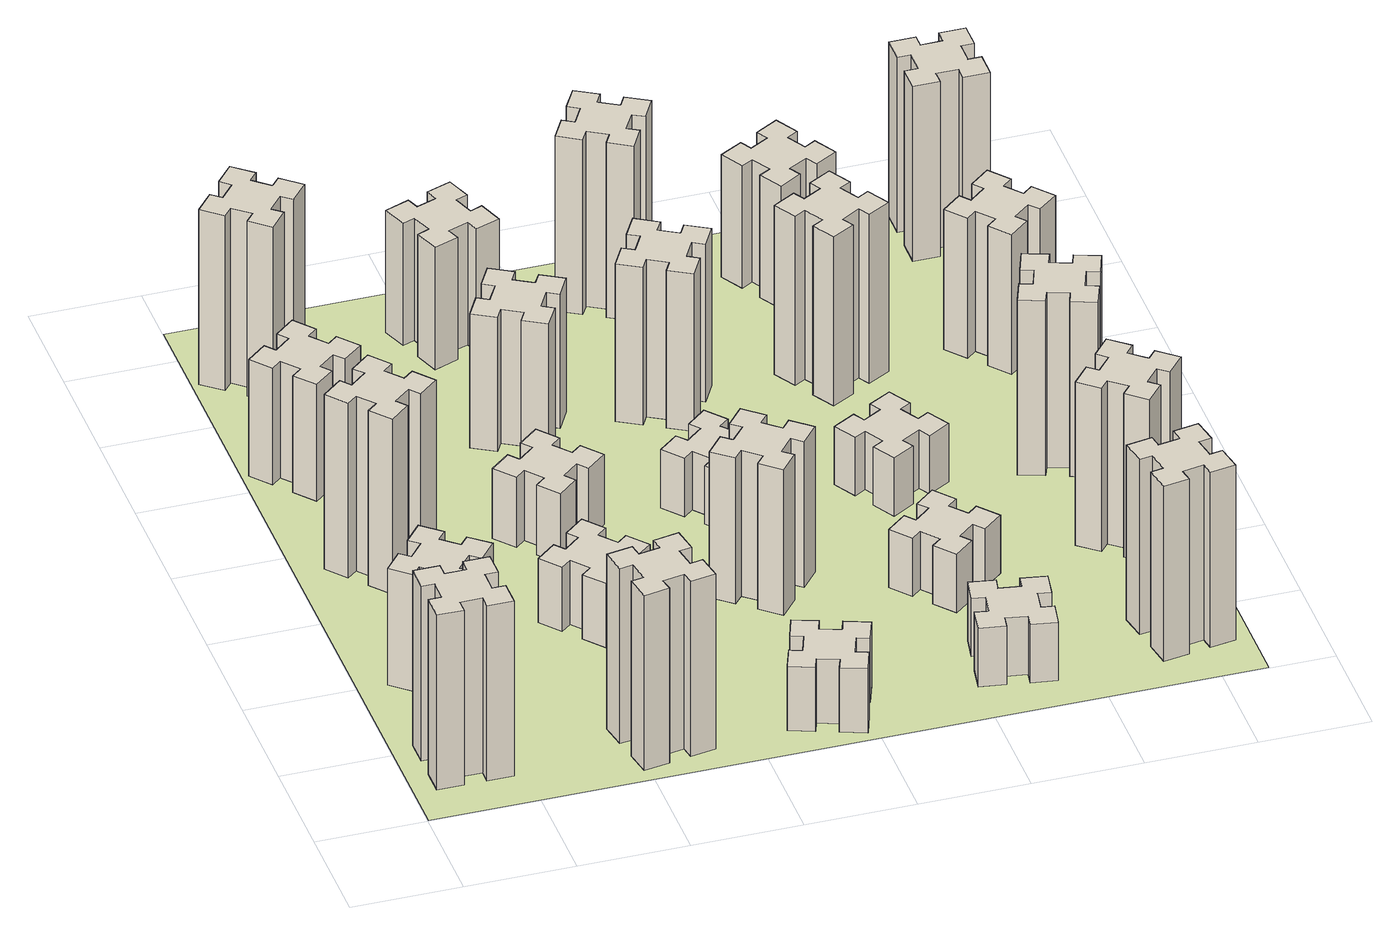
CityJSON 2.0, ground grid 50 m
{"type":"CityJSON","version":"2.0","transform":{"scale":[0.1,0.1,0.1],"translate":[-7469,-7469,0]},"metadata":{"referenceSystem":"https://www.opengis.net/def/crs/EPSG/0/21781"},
"CityObjects":{
"building1":{"type":"Building","attributes":{"class":"1000","function":"1000","usage":"1000","yearOfConstruction":2016,"roofType":"1000","measuredHeight":90,"storeysAboveGround":30,"storeysBelowGround":0},"geometry":[{"type":"Solid","lod":"1","boundaries":[[[[0,1,2,3,4,5,6,7,8,9,10,11,12,13,14,15,16,17,18,19]],[[17,16,20,21]],[[16,15,22,20]],[[15,14,23,22]],[[14,13,24,23]],[[13,12,25,24]],[[12,11,26,25]],[[11,10,27,26]],[[10,9,28,27]],[[9,8,29,28]],[[8,7,30,29]],[[7,6,31,30]],[[6,5,32,31]],[[5,4,33,32]],[[4,3,34,33]],[[3,2,35,34]],[[2,1,36,35]],[[1,0,37,36]],[[0,19,38,37]],[[19,18,39,38]],[[18,17,21,39]],[[24,25,26,27,28,29,30,31,32,33,34,35,36,37,38,39,21,20,22,23]]]]}]},
"building2":{"type":"Building","attributes":{"class":"1000","function":"1000","usage":"1000","yearOfConstruction":2016,"roofType":"1000","measuredHeight":60,"storeysAboveGround":30,"storeysBelowGround":0},"geometry":[{"type":"Solid","lod":"1","boundaries":[[[[40,41,42,43,44,45,46,47,48,49,50,51,52,53,54,55,56,57,58,59]],[[57,56,60,61]],[[56,55,62,60]],[[55,54,63,62]],[[54,53,64,63]],[[53,52,65,64]],[[52,51,66,65]],[[51,50,67,66]],[[50,49,68,67]],[[49,48,69,68]],[[48,47,70,69]],[[47,46,71,70]],[[46,45,72,71]],[[45,44,73,72]],[[44,43,74,73]],[[43,42,75,74]],[[42,41,76,75]],[[41,40,77,76]],[[40,59,78,77]],[[59,58,79,78]],[[58,57,61,79]],[[64,65,66,67,68,69,70,71,72,73,74,75,76,77,78,79,61,60,62,63]]]]}]},
"building3":{"type":"Building","attributes":{"class":"1000","function":"1000","usage":"1000","yearOfConstruction":2016,"roofType":"1000","measuredHeight":90,"storeysAboveGround":30,"storeysBelowGround":0},"geometry":[{"type":"Solid","lod":"1","boundaries":[[[[80,81,82,83,84,85,86,87,88,89,90,91,92,93,94,95,96,97,98,99]],[[97,96,100,101]],[[96,95,102,100]],[[95,94,103,102]],[[94,93,104,103]],[[93,92,105,104]],[[92,91,106,105]],[[91,90,107,106]],[[90,89,108,107]],[[89,88,109,108]],[[88,87,110,109]],[[87,86,111,110]],[[86,85,112,111]],[[85,84,113,112]],[[84,83,114,113]],[[83,82,115,114]],[[82,81,116,115]],[[81,80,117,116]],[[80,99,118,117]],[[99,98,119,118]],[[98,97,101,119]],[[104,105,106,107,108,109,110,111,112,113,114,115,116,117,118,119,101,100,102,103]]]]}]},
"building4":{"type":"Building","attributes":{"class":"1000","function":"1000","usage":"1000","yearOfConstruction":2016,"roofType":"1000","measuredHeight":60,"storeysAboveGround":30,"storeysBelowGround":0},"geometry":[{"type":"Solid","lod":"1","boundaries":[[[[120,121,122,123,124,125,126,127,128,129,130,131,132,133,134,135,136,137,138,139]],[[137,136,140,141]],[[136,135,142,140]],[[135,134,143,142]],[[134,133,144,143]],[[133,132,145,144]],[[132,131,146,145]],[[131,130,147,146]],[[130,129,148,147]],[[129,128,149,148]],[[128,127,150,149]],[[127,126,151,150]],[[126,125,152,151]],[[125,124,153,152]],[[124,123,154,153]],[[123,122,155,154]],[[122,121,156,155]],[[121,120,157,156]],[[120,139,158,157]],[[139,138,159,158]],[[138,137,141,159]],[[144,145,146,147,148,149,150,151,152,153,154,155,156,157,158,159,141,140,142,143]]]]}]},
"building5":{"type":"Building","attributes":{"class":"1000","function":"1000","usage":"1000","yearOfConstruction":2016,"roofType":"1000","measuredHeight":90,"storeysAboveGround":30,"storeysBelowGround":0},"geometry":[{"type":"Solid","lod":"1","boundaries":[[[[160,161,162,163,164,165,166,167,168,169,170,171,172,173,174,175,176,177,178,179]],[[177,176,180,181]],[[176,175,182,180]],[[175,174,183,182]],[[174,173,184,183]],[[173,172,185,184]],[[172,171,186,185]],[[171,170,187,186]],[[170,169,188,187]],[[169,168,189,188]],[[168,167,190,189]],[[167,166,191,190]],[[166,165,192,191]],[[165,164,193,192]],[[164,163,194,193]],[[163,162,195,194]],[[162,161,196,195]],[[161,160,197,196]],[[160,179,198,197]],[[179,178,199,198]],[[178,177,181,199]],[[184,185,186,187,188,189,190,191,192,193,194,195,196,197,198,199,181,180,182,183]]]]}]},
"building6":{"type":"Building","attributes":{"class":"1000","function":"1000","usage":"1000","yearOfConstruction":2016,"roofType":"1000","measuredHeight":90,"storeysAboveGround":30,"storeysBelowGround":0},"geometry":[{"type":"Solid","lod":"1","boundaries":[[[[200,201,202,203,204,205,206,207,208,209,210,211,212,213,214,215,216,217,218,219]],[[217,216,220,221]],[[216,215,222,220]],[[215,214,223,222]],[[214,213,224,223]],[[213,212,225,224]],[[212,211,226,225]],[[211,210,227,226]],[[210,209,228,227]],[[209,208,229,228]],[[208,207,230,229]],[[207,206,231,230]],[[206,205,232,231]],[[205,204,233,232]],[[204,203,234,233]],[[203,202,235,234]],[[202,201,236,235]],[[201,200,237,236]],[[200,219,238,237]],[[219,218,239,238]],[[218,217,221,239]],[[224,225,226,227,228,229,230,231,232,233,234,235,236,237,238,239,221,220,222,223]]]]}]},
"building7":{"type":"Building","attributes":{"class":"1000","function":"1000","usage":"1000","yearOfConstruction":2016,"roofType":"1000","measuredHeight":33,"storeysAboveGround":30,"storeysBelowGround":0},"geometry":[{"type":"Solid","lod":"1","boundaries":[[[[240,241,242,243,244,245,246,247,248,249,250,251,252,253,254,255,256,257,258,259]],[[257,256,260,261]],[[256,255,262,260]],[[255,254,263,262]],[[254,253,264,263]],[[253,252,265,264]],[[252,251,266,265]],[[251,250,267,266]],[[250,249,268,267]],[[249,248,269,268]],[[248,247,270,269]],[[247,246,271,270]],[[246,245,272,271]],[[245,244,273,272]],[[244,243,274,273]],[[243,242,275,274]],[[242,241,276,275]],[[241,240,277,276]],[[240,259,278,277]],[[259,258,279,278]],[[258,257,261,279]],[[264,265,266,267,268,269,270,271,272,273,274,275,276,277,278,279,261,260,262,263]]]]}]},
"building8":{"type":"Building","attributes":{"class":"1000","function":"1000","usage":"1000","yearOfConstruction":2016,"roofType":"1000","measuredHeight":36,"storeysAboveGround":30,"storeysBelowGround":0},"geometry":[{"type":"Solid","lod":"1","boundaries":[[[[280,281,282,283,284,285,286,287,288,289,290,291,292,293,294,295,296,297,298,299]],[[297,296,300,301]],[[296,295,302,300]],[[295,294,303,302]],[[294,293,304,303]],[[293,292,305,304]],[[292,291,306,305]],[[291,290,307,306]],[[290,289,308,307]],[[289,288,309,308]],[[288,287,310,309]],[[287,286,311,310]],[[286,285,312,311]],[[285,284,313,312]],[[284,283,314,313]],[[283,282,315,314]],[[282,281,316,315]],[[281,280,317,316]],[[280,299,318,317]],[[299,298,319,318]],[[298,297,301,319]],[[304,305,306,307,308,309,310,311,312,313,314,315,316,317,318,319,301,300,302,303]]]]}]},
"building9":{"type":"Building","attributes":{"class":"1000","function":"1000","usage":"1000","yearOfConstruction":2016,"roofType":"1000","measuredHeight":33,"storeysAboveGround":30,"storeysBelowGround":0},"geometry":[{"type":"Solid","lod":"1","boundaries":[[[[320,321,322,323,324,325,326,327,328,329,330,331,332,333,334,335,336,337,338,339]],[[337,336,340,341]],[[336,335,342,340]],[[335,334,343,342]],[[334,333,344,343]],[[333,332,345,344]],[[332,331,346,345]],[[331,330,347,346]],[[330,329,348,347]],[[329,328,349,348]],[[328,327,350,349]],[[327,326,351,350]],[[326,325,352,351]],[[325,324,353,352]],[[324,323,354,353]],[[323,322,355,354]],[[322,321,356,355]],[[321,320,357,356]],[[320,339,358,357]],[[339,338,359,358]],[[338,337,341,359]],[[344,345,346,347,348,349,350,351,352,353,354,355,356,357,358,359,341,340,342,343]]]]}]},
"building10":{"type":"Building","attributes":{"class":"1000","function":"1000","usage":"1000","yearOfConstruction":2016,"roofType":"1000","measuredHeight":69,"storeysAboveGround":30,"storeysBelowGround":0},"geometry":[{"type":"Solid","lod":"1","boundaries":[[[[360,361,362,363,364,365,366,367,368,369,370,371,372,373,374,375,376,377,378,379]],[[377,376,380,381]],[[376,375,382,380]],[[375,374,383,382]],[[374,373,384,383]],[[373,372,385,384]],[[372,371,386,385]],[[371,370,387,386]],[[370,369,388,387]],[[369,368,389,388]],[[368,367,390,389]],[[367,366,391,390]],[[366,365,392,391]],[[365,364,393,392]],[[364,363,394,393]],[[363,362,395,394]],[[362,361,396,395]],[[361,360,397,396]],[[360,379,398,397]],[[379,378,399,398]],[[378,377,381,399]],[[384,385,386,387,388,389,390,391,392,393,394,395,396,397,398,399,381,380,382,383]]]]}]},
"building11":{"type":"Building","attributes":{"class":"1000","function":"1000","usage":"1000","yearOfConstruction":2016,"roofType":"1000","measuredHeight":63,"storeysAboveGround":30,"storeysBelowGround":0},"geometry":[{"type":"Solid","lod":"1","boundaries":[[[[400,401,402,403,404,405,406,407,408,409,410,411,412,413,414,415,416,417,418,419]],[[417,416,420,421]],[[416,415,422,420]],[[415,414,423,422]],[[414,413,424,423]],[[413,412,425,424]],[[412,411,426,425]],[[411,410,427,426]],[[410,409,428,427]],[[409,408,429,428]],[[408,407,430,429]],[[407,406,431,430]],[[406,405,432,431]],[[405,404,433,432]],[[404,403,434,433]],[[403,402,435,434]],[[402,401,436,435]],[[401,400,437,436]],[[400,419,438,437]],[[419,418,439,438]],[[418,417,421,439]],[[424,425,426,427,428,429,430,431,432,433,434,435,436,437,438,439,421,420,422,423]]]]}]},
"building12":{"type":"Building","attributes":{"class":"1000","function":"1000","usage":"1000","yearOfConstruction":2016,"roofType":"1000","measuredHeight":75,"storeysAboveGround":30,"storeysBelowGround":0},"geometry":[{"type":"Solid","lod":"1","boundaries":[[[[440,441,442,443,444,445,446,447,448,449,450,451,452,453,454,455,456,457,458,459]],[[457,456,460,461]],[[456,455,462,460]],[[455,454,463,462]],[[454,453,464,463]],[[453,452,465,464]],[[452,451,466,465]],[[451,450,467,466]],[[450,449,468,467]],[[449,448,469,468]],[[448,447,470,469]],[[447,446,471,470]],[[446,445,472,471]],[[445,444,473,472]],[[444,443,474,473]],[[443,442,475,474]],[[442,441,476,475]],[[441,440,477,476]],[[440,459,478,477]],[[459,458,479,478]],[[458,457,461,479]],[[464,465,466,467,468,469,470,471,472,473,474,475,476,477,478,479,461,460,462,463]]]]}]},
"building13":{"type":"Building","attributes":{"class":"1000","function":"1000","usage":"1000","yearOfConstruction":2016,"roofType":"1000","measuredHeight":30,"storeysAboveGround":30,"storeysBelowGround":0},"geometry":[{"type":"Solid","lod":"1","boundaries":[[[[480,481,482,483,484,485,486,487,488,489,490,491,492,493,494,495,496,497,498,499]],[[497,496,500,501]],[[496,495,502,500]],[[495,494,503,502]],[[494,493,504,503]],[[493,492,505,504]],[[492,491,506,505]],[[491,490,507,506]],[[490,489,508,507]],[[489,488,509,508]],[[488,487,510,509]],[[487,486,511,510]],[[486,485,512,511]],[[485,484,513,512]],[[484,483,514,513]],[[483,482,515,514]],[[482,481,516,515]],[[481,480,517,516]],[[480,499,518,517]],[[499,498,519,518]],[[498,497,501,519]],[[504,505,506,507,508,509,510,511,512,513,514,515,516,517,518,519,501,500,502,503]]]]}]},
"building14":{"type":"Building","attributes":{"class":"1000","function":"1000","usage":"1000","yearOfConstruction":2016,"roofType":"1000","measuredHeight":81,"storeysAboveGround":30,"storeysBelowGround":0},"geometry":[{"type":"Solid","lod":"1","boundaries":[[[[520,521,522,523,524,525,526,527,528,529,530,531,532,533,534,535,536,537,538,539]],[[537,536,540,541]],[[536,535,542,540]],[[535,534,543,542]],[[534,533,544,543]],[[533,532,545,544]],[[532,531,546,545]],[[531,530,547,546]],[[530,529,548,547]],[[529,528,549,548]],[[528,527,550,549]],[[527,526,551,550]],[[526,525,552,551]],[[525,524,553,552]],[[524,523,554,553]],[[523,522,555,554]],[[522,521,556,555]],[[521,520,557,556]],[[520,539,558,557]],[[539,538,559,558]],[[538,537,541,559]],[[544,545,546,547,548,549,550,551,552,553,554,555,556,557,558,559,541,540,542,543]]]]}]},
"building15":{"type":"Building","attributes":{"class":"1000","function":"1000","usage":"1000","yearOfConstruction":2016,"roofType":"1000","measuredHeight":30,"storeysAboveGround":30,"storeysBelowGround":0},"geometry":[{"type":"Solid","lod":"1","boundaries":[[[[560,561,562,563,564,565,566,567,568,569,570,571,572,573,574,575,576,577,578,579]],[[577,576,580,581]],[[576,575,582,580]],[[575,574,583,582]],[[574,573,584,583]],[[573,572,585,584]],[[572,571,586,585]],[[571,570,587,586]],[[570,569,588,587]],[[569,568,589,588]],[[568,567,590,589]],[[567,566,591,590]],[[566,565,592,591]],[[565,564,593,592]],[[564,563,594,593]],[[563,562,595,594]],[[562,561,596,595]],[[561,560,597,596]],[[560,579,598,597]],[[579,578,599,598]],[[578,577,581,599]],[[584,585,586,587,588,589,590,591,592,593,594,595,596,597,598,599,581,580,582,583]]]]}]},
"building16":{"type":"Building","attributes":{"class":"1000","function":"1000","usage":"1000","yearOfConstruction":2016,"roofType":"1000","measuredHeight":90,"storeysAboveGround":30,"storeysBelowGround":0},"geometry":[{"type":"Solid","lod":"1","boundaries":[[[[600,601,602,603,604,605,606,607,608,609,610,611,612,613,614,615,616,617,618,619]],[[617,616,620,621]],[[616,615,622,620]],[[615,614,623,622]],[[614,613,624,623]],[[613,612,625,624]],[[612,611,626,625]],[[611,610,627,626]],[[610,609,628,627]],[[609,608,629,628]],[[608,607,630,629]],[[607,606,631,630]],[[606,605,632,631]],[[605,604,633,632]],[[604,603,634,633]],[[603,602,635,634]],[[602,601,636,635]],[[601,600,637,636]],[[600,619,638,637]],[[619,618,639,638]],[[618,617,621,639]],[[624,625,626,627,628,629,630,631,632,633,634,635,636,637,638,639,621,620,622,623]]]]}]},
"building17":{"type":"Building","attributes":{"class":"1000","function":"1000","usage":"1000","yearOfConstruction":2016,"roofType":"1000","measuredHeight":30,"storeysAboveGround":30,"storeysBelowGround":0},"geometry":[{"type":"Solid","lod":"1","boundaries":[[[[640,641,642,643,644,645,646,647,648,649,650,651,652,653,654,655,656,657,658,659]],[[657,656,660,661]],[[656,655,662,660]],[[655,654,663,662]],[[654,653,664,663]],[[653,652,665,664]],[[652,651,666,665]],[[651,650,667,666]],[[650,649,668,667]],[[649,648,669,668]],[[648,647,670,669]],[[647,646,671,670]],[[646,645,672,671]],[[645,644,673,672]],[[644,643,674,673]],[[643,642,675,674]],[[642,641,676,675]],[[641,640,677,676]],[[640,659,678,677]],[[659,658,679,678]],[[658,657,661,679]],[[664,665,666,667,668,669,670,671,672,673,674,675,676,677,678,679,661,660,662,663]]]]}]},
"building18":{"type":"Building","attributes":{"class":"1000","function":"1000","usage":"1000","yearOfConstruction":2016,"roofType":"1000","measuredHeight":30,"storeysAboveGround":30,"storeysBelowGround":0},"geometry":[{"type":"Solid","lod":"1","boundaries":[[[[680,681,682,683,684,685,686,687,688,689,690,691,692,693,694,695,696,697,698,699]],[[697,696,700,701]],[[696,695,702,700]],[[695,694,703,702]],[[694,693,704,703]],[[693,692,705,704]],[[692,691,706,705]],[[691,690,707,706]],[[690,689,708,707]],[[689,688,709,708]],[[688,687,710,709]],[[687,686,711,710]],[[686,685,712,711]],[[685,684,713,712]],[[684,683,714,713]],[[683,682,715,714]],[[682,681,716,715]],[[681,680,717,716]],[[680,699,718,717]],[[699,698,719,718]],[[698,697,701,719]],[[704,705,706,707,708,709,710,711,712,713,714,715,716,717,718,719,701,700,702,703]]]]}]},
"building19":{"type":"Building","attributes":{"class":"1000","function":"1000","usage":"1000","yearOfConstruction":2016,"roofType":"1000","measuredHeight":87,"storeysAboveGround":30,"storeysBelowGround":0},"geometry":[{"type":"Solid","lod":"1","boundaries":[[[[720,721,722,723,724,725,726,727,728,729,730,731,732,733,734,735,736,737,738,739]],[[737,736,740,741]],[[736,735,742,740]],[[735,734,743,742]],[[734,733,744,743]],[[733,732,745,744]],[[732,731,746,745]],[[731,730,747,746]],[[730,729,748,747]],[[729,728,749,748]],[[728,727,750,749]],[[727,726,751,750]],[[726,725,752,751]],[[725,724,753,752]],[[724,723,754,753]],[[723,722,755,754]],[[722,721,756,755]],[[721,720,757,756]],[[720,739,758,757]],[[739,738,759,758]],[[738,737,741,759]],[[744,745,746,747,748,749,750,751,752,753,754,755,756,757,758,759,741,740,742,743]]]]}]},
"building20":{"type":"Building","attributes":{"class":"1000","function":"1000","usage":"1000","yearOfConstruction":2016,"roofType":"1000","measuredHeight":90,"storeysAboveGround":30,"storeysBelowGround":0},"geometry":[{"type":"Solid","lod":"1","boundaries":[[[[760,761,762,763,764,765,766,767,768,769,770,771,772,773,774,775,776,777,778,779]],[[777,776,780,781]],[[776,775,782,780]],[[775,774,783,782]],[[774,773,784,783]],[[773,772,785,784]],[[772,771,786,785]],[[771,770,787,786]],[[770,769,788,787]],[[769,768,789,788]],[[768,767,790,789]],[[767,766,791,790]],[[766,765,792,791]],[[765,764,793,792]],[[764,763,794,793]],[[763,762,795,794]],[[762,761,796,795]],[[761,760,797,796]],[[760,779,798,797]],[[779,778,799,798]],[[778,777,781,799]],[[784,785,786,787,788,789,790,791,792,793,794,795,796,797,798,799,781,780,782,783]]]]}]},
"building21":{"type":"Building","attributes":{"class":"1000","function":"1000","usage":"1000","yearOfConstruction":2016,"roofType":"1000","measuredHeight":63,"storeysAboveGround":30,"storeysBelowGround":0},"geometry":[{"type":"Solid","lod":"1","boundaries":[[[[800,801,802,803,804,805,806,807,808,809,810,811,812,813,814,815,816,817,818,819]],[[817,816,820,821]],[[816,815,822,820]],[[815,814,823,822]],[[814,813,824,823]],[[813,812,825,824]],[[812,811,826,825]],[[811,810,827,826]],[[810,809,828,827]],[[809,808,829,828]],[[808,807,830,829]],[[807,806,831,830]],[[806,805,832,831]],[[805,804,833,832]],[[804,803,834,833]],[[803,802,835,834]],[[802,801,836,835]],[[801,800,837,836]],[[800,819,838,837]],[[819,818,839,838]],[[818,817,821,839]],[[824,825,826,827,828,829,830,831,832,833,834,835,836,837,838,839,821,820,822,823]]]]}]},
"building22":{"type":"Building","attributes":{"class":"1000","function":"1000","usage":"1000","yearOfConstruction":2016,"roofType":"1000","measuredHeight":84,"storeysAboveGround":30,"storeysBelowGround":0},"geometry":[{"type":"Solid","lod":"1","boundaries":[[[[840,841,842,843,844,845,846,847,848,849,850,851,852,853,854,855,856,857,858,859]],[[857,856,860,861]],[[856,855,862,860]],[[855,854,863,862]],[[854,853,864,863]],[[853,852,865,864]],[[852,851,866,865]],[[851,850,867,866]],[[850,849,868,867]],[[849,848,869,868]],[[848,847,870,869]],[[847,846,871,870]],[[846,845,872,871]],[[845,844,873,872]],[[844,843,874,873]],[[843,842,875,874]],[[842,841,876,875]],[[841,840,877,876]],[[840,859,878,877]],[[859,858,879,878]],[[858,857,861,879]],[[864,865,866,867,868,869,870,871,872,873,874,875,876,877,878,879,861,860,862,863]]]]}]},
"building23":{"type":"Building","attributes":{"class":"1000","function":"1000","usage":"1000","yearOfConstruction":2016,"roofType":"1000","measuredHeight":90,"storeysAboveGround":30,"storeysBelowGround":0},"geometry":[{"type":"Solid","lod":"1","boundaries":[[[[880,881,882,883,884,885,886,887,888,889,890,891,892,893,894,895,896,897,898,899]],[[897,896,900,901]],[[896,895,902,900]],[[895,894,903,902]],[[894,893,904,903]],[[893,892,905,904]],[[892,891,906,905]],[[891,890,907,906]],[[890,889,908,907]],[[889,888,909,908]],[[888,887,910,909]],[[887,886,911,910]],[[886,885,912,911]],[[885,884,913,912]],[[884,883,914,913]],[[883,882,915,914]],[[882,881,916,915]],[[881,880,917,916]],[[880,899,918,917]],[[899,898,919,918]],[[898,897,901,919]],[[904,905,906,907,908,909,910,911,912,913,914,915,916,917,918,919,901,900,902,903]]]]}]},
"building24":{"type":"Building","attributes":{"class":"1000","function":"1000","usage":"1000","yearOfConstruction":2016,"roofType":"1000","measuredHeight":72,"storeysAboveGround":30,"storeysBelowGround":0},"geometry":[{"type":"Solid","lod":"1","boundaries":[[[[920,921,922,923,924,925,926,927,928,929,930,931,932,933,934,935,936,937,938,939]],[[937,936,940,941]],[[936,935,942,940]],[[935,934,943,942]],[[934,933,944,943]],[[933,932,945,944]],[[932,931,946,945]],[[931,930,947,946]],[[930,929,948,947]],[[929,928,949,948]],[[928,927,950,949]],[[927,926,951,950]],[[926,925,952,951]],[[925,924,953,952]],[[924,923,954,953]],[[923,922,955,954]],[[922,921,956,955]],[[921,920,957,956]],[[920,939,958,957]],[[939,938,959,958]],[[938,937,941,959]],[[944,945,946,947,948,949,950,951,952,953,954,955,956,957,958,959,941,940,942,943]]]]}]},
"building25":{"type":"Building","attributes":{"class":"1000","function":"1000","usage":"1000","yearOfConstruction":2016,"roofType":"1000","measuredHeight":90,"storeysAboveGround":30,"storeysBelowGround":0},"geometry":[{"type":"Solid","lod":"1","boundaries":[[[[960,961,962,963,964,965,966,967,968,969,970,971,972,973,974,975,976,977,978,979]],[[977,976,980,981]],[[976,975,982,980]],[[975,974,983,982]],[[974,973,984,983]],[[973,972,985,984]],[[972,971,986,985]],[[971,970,987,986]],[[970,969,988,987]],[[969,968,989,988]],[[968,967,990,989]],[[967,966,991,990]],[[966,965,992,991]],[[965,964,993,992]],[[964,963,994,993]],[[963,962,995,994]],[[962,961,996,995]],[[961,960,997,996]],[[960,979,998,997]],[[979,978,999,998]],[[978,977,981,999]],[[984,985,986,987,988,989,990,991,992,993,994,995,996,997,998,999,981,980,982,983]]]]}]},
"landuse1":{"type":"LandUse","attributes":{"name":"plot1","function":"1010"},"geometry":[{"type":"MultiSurface","lod":"1","boundaries":[[[1000,1001,1002,1003]]]}]}
},
"vertices":[
[165,425,0],[165,325,0],[105,325,0],[105,205,0],[225,205,0],[225,265,0],[325,265,0],[325,205,0],[445,205,0],[445,325,0],[385,325,0],[385,425,0],[445,425,0],[445,545,0],[325,545,0],[325,485,0],[225,485,0],[225,545,0],[105,545,0],[105,425,0],[225,485,900],[225,545,900],[325,485,900],[325,545,900],[445,545,900],[445,425,900],[385,425,900],[385,325,900],[445,325,900],[445,205,900],[325,205,900],[325,265,900],[225,265,900],[225,205,900],[105,205,900],[105,325,900],[165,325,900],[165,425,900],[105,425,900],[105,545,900],
[484,1067,0],[408,1132,0],[446,1178,0],[354,1255,0],[277,1163,0],[323,1124,0],[259,1048,0],[213,1086,0],[136,994,0],[228,917,0],[266,963,0],[343,899,0],[304,853,0],[396,776,0],[473,868,0],[427,906,0],[492,983,0],[538,944,0],[615,1036,0],[523,1113,0],[492,983,600],[538,944,600],[427,906,600],[473,868,600],[396,776,600],[304,853,600],[343,899,600],[266,963,600],[228,917,600],[136,994,600],[213,1086,600],[259,1048,600],[323,1124,600],[277,1163,600],[354,1255,600],[446,1178,600],[408,1132,600],[484,1067,600],[523,1113,600],[615,1036,600],
[492,1888,0],[427,1964,0],[473,2003,0],[396,2095,0],[304,2018,0],[343,1972,0],[266,1907,0],[228,1953,0],[136,1876,0],[213,1784,0],[259,1823,0],[323,1746,0],[277,1708,0],[354,1616,0],[446,1693,0],[408,1739,0],[484,1803,0],[523,1757,0],[615,1834,0],[538,1926,0],[484,1803,900],[523,1757,900],[408,1739,900],[446,1693,900],[354,1616,900],[277,1708,900],[323,1746,900],[259,1823,900],[213,1784,900],[136,1876,900],[228,1953,900],[266,1907,900],[343,1972,900],[304,2018,900],[396,2095,900],[473,2003,900],[427,1964,900],[492,1888,900],[538,1926,900],[615,1834,900],
[243,2712,0],[166,2647,0],[128,2693,0],[36,2616,0],[113,2524,0],[159,2563,0],[223,2486,0],[177,2448,0],[254,2356,0],[346,2433,0],[308,2479,0],[384,2543,0],[423,2497,0],[515,2574,0],[438,2666,0],[392,2628,0],[327,2704,0],[373,2743,0],[296,2835,0],[204,2758,0],[327,2704,600],[373,2743,600],[392,2628,600],[438,2666,600],[515,2574,600],[423,2497,600],[384,2543,600],[308,2479,600],[346,2433,600],[254,2356,600],[177,2448,600],[223,2486,600],[159,2563,600],[113,2524,600],[36,2616,600],[128,2693,600],[166,2647,600],[243,2712,600],[204,2758,600],[296,2835,600],
[1085,158,0],[1184,176,0],[1194,117,0],[1312,137,0],[1291,256,0],[1232,245,0],[1215,344,0],[1274,354,0],[1253,472,0],[1135,451,0],[1145,392,0],[1047,375,0],[1037,434,0],[918,413,0],[939,295,0],[998,305,0],[1016,207,0],[957,197,0],[977,78,0],[1096,99,0],[1016,207,900],[957,197,900],[998,305,900],[939,295,900],[918,413,900],[1037,434,900],[1047,375,900],[1145,392,900],[1135,451,900],[1253,472,900],[1274,354,900],[1215,344,900],[1232,245,900],[1291,256,900],[1312,137,900],[1194,117,900],[1184,176,900],[1085,158,900],[1096,99,900],[977,78,900],
[384,3387,0],[308,3452,0],[346,3498,0],[254,3575,0],[177,3483,0],[223,3444,0],[159,3368,0],[113,3406,0],[36,3314,0],[128,3237,0],[166,3283,0],[243,3219,0],[204,3173,0],[296,3096,0],[373,3188,0],[327,3226,0],[392,3303,0],[438,3264,0],[515,3356,0],[423,3433,0],[392,3303,900],[438,3264,900],[327,3226,900],[373,3188,900],[296,3096,900],[204,3173,900],[243,3219,900],[166,3283,900],[128,3237,900],[36,3314,900],[113,3406,900],[159,3368,900],[223,3444,900],[177,3483,900],[254,3575,900],[346,3498,900],[308,3452,900],[384,3387,900],[423,3433,900],[515,3356,900],
[1083,1332,0],[1006,1267,0],[968,1313,0],[876,1236,0],[953,1144,0],[999,1183,0],[1063,1106,0],[1017,1068,0],[1094,976,0],[1186,1053,0],[1148,1099,0],[1224,1163,0],[1263,1117,0],[1355,1194,0],[1278,1286,0],[1232,1248,0],[1167,1324,0],[1213,1363,0],[1136,1455,0],[1044,1378,0],[1167,1324,330],[1213,1363,330],[1232,1248,330],[1278,1286,330],[1355,1194,330],[1263,1117,330],[1224,1163,330],[1148,1099,330],[1186,1053,330],[1094,976,330],[1017,1068,330],[1063,1106,330],[999,1183,330],[953,1144,330],[876,1236,330],[968,1313,330],[1006,1267,330],[1083,1332,330],[1044,1378,330],[1136,1455,330],
[1083,1972,0],[1006,1907,0],[968,1953,0],[876,1876,0],[953,1784,0],[999,1823,0],[1063,1746,0],[1017,1708,0],[1094,1616,0],[1186,1693,0],[1148,1739,0],[1224,1803,0],[1263,1757,0],[1355,1834,0],[1278,1926,0],[1232,1888,0],[1167,1964,0],[1213,2003,0],[1136,2095,0],[1044,2018,0],[1167,1964,360],[1213,2003,360],[1232,1888,360],[1278,1926,360],[1355,1834,360],[1263,1757,360],[1224,1803,360],[1148,1739,360],[1186,1693,360],[1094,1616,360],[1017,1708,360],[1063,1746,360],[999,1823,360],[953,1784,360],[876,1876,360],[968,1953,360],[1006,1907,360],[1083,1972,360],[1044,2018,360],[1136,2095,360],
[1769,360,0],[1735,266,0],[1679,287,0],[1637,174,0],[1750,133,0],[1771,189,0],[1865,155,0],[1844,99,0],[1957,57,0],[1998,170,0],[1942,191,0],[1976,285,0],[2032,264,0],[2073,377,0],[1960,418,0],[1940,362,0],[1846,396,0],[1867,452,0],[1754,493,0],[1713,380,0],[1846,396,330],[1867,452,330],[1940,362,330],[1960,418,330],[2073,377,330],[2032,264,330],[1976,285,330],[1942,191,330],[1998,170,330],[1957,57,330],[1844,99,330],[1865,155,330],[1771,189,330],[1750,133,330],[1637,174,330],[1679,287,330],[1735,266,330],[1769,360,330],[1713,380,330],[1754,493,330],
[1314,2666,0],[1227,2716,0],[1257,2768,0],[1153,2828,0],[1093,2724,0],[1145,2694,0],[1095,2607,0],[1043,2637,0],[983,2533,0],[1087,2473,0],[1117,2525,0],[1204,2475,0],[1174,2423,0],[1278,2363,0],[1338,2467,0],[1286,2497,0],[1336,2584,0],[1388,2554,0],[1448,2658,0],[1344,2718,0],[1336,2584,690],[1388,2554,690],[1286,2497,690],[1338,2467,690],[1278,2363,690],[1174,2423,690],[1204,2475,690],[1117,2525,690],[1087,2473,690],[983,2533,690],[1043,2637,690],[1095,2607,690],[1145,2694,690],[1093,2724,690],[1153,2828,690],[1257,2768,690],[1227,2716,690],[1314,2666,690],[1344,2718,690],[1448,2658,690],
[1125,3456,0],[1031,3422,0],[1010,3478,0],[897,3437,0],[939,3324,0],[995,3345,0],[1029,3251,0],[973,3230,0],[1014,3117,0],[1127,3159,0],[1106,3215,0],[1200,3249,0],[1220,3193,0],[1333,3234,0],[1292,3347,0],[1236,3326,0],[1202,3420,0],[1258,3440,0],[1217,3553,0],[1104,3512,0],[1202,3420,630],[1258,3440,630],[1236,3326,630],[1292,3347,630],[1333,3234,630],[1220,3193,630],[1200,3249,630],[1106,3215,630],[1127,3159,630],[1014,3117,630],[973,3230,630],[1029,3251,630],[995,3345,630],[939,3324,630],[897,3437,630],[1010,3478,630],[1031,3422,630],[1125,3456,630],[1104,3512,630],[1217,3553,630],
[1803,1324,0],[1739,1248,0],[1693,1286,0],[1616,1194,0],[1708,1117,0],[1746,1163,0],[1823,1099,0],[1784,1053,0],[1876,976,0],[1953,1068,0],[1907,1106,0],[1972,1183,0],[2018,1144,0],[2095,1236,0],[2003,1313,0],[1964,1267,0],[1888,1332,0],[1926,1378,0],[1834,1455,0],[1757,1363,0],[1888,1332,750],[1926,1378,750],[1964,1267,750],[2003,1313,750],[2095,1236,750],[2018,1144,750],[1972,1183,750],[1907,1106,750],[1953,1068,750],[1876,976,750],[1784,1053,750],[1823,1099,750],[1746,1163,750],[1708,1117,750],[1616,1194,750],[1693,1286,750],[1739,1248,750],[1803,1324,750],[1757,1363,750],[1834,1455,750],
[1972,1888,0],[1907,1964,0],[1953,2003,0],[1876,2095,0],[1784,2018,0],[1823,1972,0],[1746,1907,0],[1708,1953,0],[1616,1876,0],[1693,1784,0],[1739,1823,0],[1803,1746,0],[1757,1708,0],[1834,1616,0],[1926,1693,0],[1888,1739,0],[1964,1803,0],[2003,1757,0],[2095,1834,0],[2018,1926,0],[1964,1803,300],[2003,1757,300],[1888,1739,300],[1926,1693,300],[1834,1616,300],[1757,1708,300],[1803,1746,300],[1739,1823,300],[1693,1784,300],[1616,1876,300],[1708,1953,300],[1746,1907,300],[1823,1972,300],[1784,2018,300],[1876,2095,300],[1953,2003,300],[1907,1964,300],[1972,1888,300],[2018,1926,300],[2095,1834,300],
[1926,2497,0],[1976,2584,0],[2028,2554,0],[2088,2658,0],[1984,2718,0],[1954,2666,0],[1867,2716,0],[1897,2768,0],[1793,2828,0],[1733,2724,0],[1785,2694,0],[1735,2607,0],[1683,2637,0],[1623,2533,0],[1727,2473,0],[1757,2525,0],[1844,2475,0],[1814,2423,0],[1918,2363,0],[1978,2467,0],[1844,2475,810],[1814,2423,810],[1757,2525,810],[1727,2473,810],[1623,2533,810],[1683,2637,810],[1735,2607,810],[1785,2694,810],[1733,2724,810],[1793,2828,810],[1897,2768,810],[1867,2716,810],[1954,2666,810],[1984,2718,810],[2088,2658,810],[2028,2554,810],[1976,2584,810],[1926,2497,810],[1978,2467,810],[1918,2363,810],
[2596,444,0],[2578,345,0],[2519,356,0],[2498,237,0],[2617,217,0],[2627,276,0],[2725,258,0],[2715,199,0],[2833,178,0],[2854,297,0],[2795,307,0],[2812,405,0],[2871,395,0],[2892,513,0],[2774,534,0],[2764,475,0],[2665,492,0],[2676,551,0],[2557,572,0],[2537,454,0],[2665,492,300],[2676,551,300],[2764,475,300],[2774,534,300],[2892,513,300],[2871,395,300],[2812,405,300],[2795,307,300],[2854,297,300],[2833,178,300],[2715,199,300],[2725,258,300],[2627,276,300],[2617,217,300],[2498,237,300],[2519,356,300],[2578,345,300],[2596,444,300],[2537,454,300],[2557,572,300],
[1954,3506,0],[1867,3556,0],[1897,3608,0],[1793,3668,0],[1733,3564,0],[1785,3534,0],[1735,3447,0],[1683,3477,0],[1623,3373,0],[1727,3313,0],[1757,3365,0],[1844,3315,0],[1814,3263,0],[1918,3203,0],[1978,3307,0],[1926,3337,0],[1976,3424,0],[2028,3394,0],[2088,3498,0],[1984,3558,0],[1976,3424,900],[2028,3394,900],[1926,3337,900],[1978,3307,900],[1918,3203,900],[1814,3263,900],[1844,3315,900],[1757,3365,900],[1727,3313,900],[1623,3373,900],[1683,3477,900],[1735,3447,900],[1785,3534,900],[1733,3564,900],[1793,3668,900],[1897,3608,900],[1867,3556,900],[1954,3506,900],[1984,3558,900],[2088,3498,900],
[2563,1132,0],[2486,1067,0],[2448,1113,0],[2356,1036,0],[2433,944,0],[2479,983,0],[2543,906,0],[2497,868,0],[2574,776,0],[2666,853,0],[2628,899,0],[2704,963,0],[2743,917,0],[2835,994,0],[2758,1086,0],[2712,1048,0],[2647,1124,0],[2693,1163,0],[2616,1255,0],[2524,1178,0],[2647,1124,300],[2693,1163,300],[2712,1048,300],[2758,1086,300],[2835,994,300],[2743,917,300],[2704,963,300],[2628,899,300],[2666,853,300],[2574,776,300],[2497,868,300],[2543,906,300],[2479,983,300],[2433,944,300],[2356,1036,300],[2448,1113,300],[2486,1067,300],[2563,1132,300],[2524,1178,300],[2616,1255,300],
[2475,1744,0],[2525,1657,0],[2473,1627,0],[2533,1523,0],[2637,1583,0],[2607,1635,0],[2694,1685,0],[2724,1633,0],[2828,1693,0],[2768,1797,0],[2716,1767,0],[2666,1854,0],[2718,1884,0],[2658,1988,0],[2554,1928,0],[2584,1876,0],[2497,1826,0],[2467,1878,0],[2363,1818,0],[2423,1714,0],[2497,1826,300],[2467,1878,300],[2584,1876,300],[2554,1928,300],[2658,1988,300],[2718,1884,300],[2666,1854,300],[2716,1767,300],[2768,1797,300],[2828,1693,300],[2724,1633,300],[2694,1685,300],[2607,1635,300],[2637,1583,300],[2533,1523,300],[2473,1627,300],[2525,1657,300],[2475,1744,300],[2423,1714,300],[2363,1818,300],
[2607,2475,0],[2694,2525,0],[2724,2473,0],[2828,2533,0],[2768,2637,0],[2716,2607,0],[2666,2694,0],[2718,2724,0],[2658,2828,0],[2554,2768,0],[2584,2716,0],[2497,2666,0],[2467,2718,0],[2363,2658,0],[2423,2554,0],[2475,2584,0],[2525,2497,0],[2473,2467,0],[2533,2363,0],[2637,2423,0],[2525,2497,870],[2473,2467,870],[2475,2584,870],[2423,2554,870],[2363,2658,870],[2467,2718,870],[2497,2666,870],[2584,2716,870],[2554,2768,870],[2658,2828,870],[2718,2724,870],[2666,2694,870],[2716,2607,870],[2768,2637,870],[2828,2533,870],[2724,2473,870],[2694,2525,870],[2607,2475,870],[2637,2423,870],[2533,2363,870],
[3465,492,0],[3367,475,0],[3357,534,0],[3238,513,0],[3259,395,0],[3318,405,0],[3336,307,0],[3277,297,0],[3297,178,0],[3416,199,0],[3405,258,0],[3504,276,0],[3514,217,0],[3632,237,0],[3611,356,0],[3552,345,0],[3535,444,0],[3594,454,0],[3573,572,0],[3455,551,0],[3535,444,900],[3594,454,900],[3552,345,900],[3611,356,900],[3632,237,900],[3514,217,900],[3504,276,900],[3405,258,900],[3416,199,900],[3297,178,900],[3277,297,900],[3336,307,900],[3318,405,900],[3259,395,900],[3238,513,900],[3357,534,900],[3367,475,900],[3465,492,900],[3455,551,900],[3573,572,900],
[2716,3347,0],[2666,3434,0],[2718,3464,0],[2658,3568,0],[2554,3508,0],[2584,3456,0],[2497,3406,0],[2467,3458,0],[2363,3398,0],[2423,3294,0],[2475,3324,0],[2525,3237,0],[2473,3207,0],[2533,3103,0],[2637,3163,0],[2607,3215,0],[2694,3265,0],[2724,3213,0],[2828,3273,0],[2768,3377,0],[2694,3265,630],[2724,3213,630],[2607,3215,630],[2637,3163,630],[2533,3103,630],[2473,3207,630],[2525,3237,630],[2475,3324,630],[2423,3294,630],[2363,3398,630],[2467,3458,630],[2497,3406,630],[2584,3456,630],[2554,3508,630],[2658,3568,630],[2718,3464,630],[2666,3434,630],[2716,3347,630],[2768,3377,630],[2828,3273,630],
[3487,1006,0],[3552,1083,0],[3598,1044,0],[3675,1136,0],[3583,1213,0],[3544,1167,0],[3468,1232,0],[3506,1278,0],[3414,1355,0],[3337,1263,0],[3383,1224,0],[3319,1148,0],[3273,1186,0],[3196,1094,0],[3288,1017,0],[3326,1063,0],[3403,999,0],[3364,953,0],[3456,876,0],[3533,968,0],[3403,999,840],[3364,953,840],[3326,1063,840],[3288,1017,840],[3196,1094,840],[3273,1186,840],[3319,1148,840],[3383,1224,840],[3337,1263,840],[3414,1355,840],[3506,1278,840],[3468,1232,840],[3544,1167,840],[3583,1213,840],[3675,1136,840],[3598,1044,840],[3552,1083,840],[3487,1006,840],[3533,968,840],[3456,876,840],
[3420,1842,0],[3326,1876,0],[3347,1932,0],[3234,1973,0],[3193,1860,0],[3249,1840,0],[3215,1746,0],[3159,1767,0],[3117,1654,0],[3230,1613,0],[3251,1669,0],[3345,1635,0],[3324,1579,0],[3437,1537,0],[3478,1650,0],[3422,1671,0],[3456,1765,0],[3512,1744,0],[3553,1857,0],[3440,1898,0],[3456,1765,900],[3512,1744,900],[3422,1671,900],[3478,1650,900],[3437,1537,900],[3324,1579,900],[3345,1635,900],[3251,1669,900],[3230,1613,900],[3117,1654,900],[3159,1767,900],[3215,1746,900],[3249,1840,900],[3193,1860,900],[3234,1973,900],[3347,1932,900],[3326,1876,900],[3420,1842,900],[3440,1898,900],[3553,1857,900],
[3219,2563,0],[3283,2486,0],[3237,2448,0],[3314,2356,0],[3406,2433,0],[3368,2479,0],[3444,2543,0],[3483,2497,0],[3575,2574,0],[3498,2666,0],[3452,2628,0],[3387,2704,0],[3433,2743,0],[3356,2835,0],[3264,2758,0],[3303,2712,0],[3226,2647,0],[3188,2693,0],[3096,2616,0],[3173,2524,0],[3226,2647,720],[3188,2693,720],[3303,2712,720],[3264,2758,720],[3356,2835,720],[3433,2743,720],[3387,2704,720],[3452,2628,720],[3498,2666,720],[3575,2574,720],[3483,2497,720],[3444,2543,720],[3368,2479,720],[3406,2433,720],[3314,2356,720],[3237,2448,720],[3283,2486,720],[3219,2563,720],[3173,2524,720],[3096,2616,720],
[3285,3325,0],[3385,3325,0],[3385,3265,0],[3505,3265,0],[3505,3385,0],[3445,3385,0],[3445,3485,0],[3505,3485,0],[3505,3605,0],[3385,3605,0],[3385,3545,0],[3285,3545,0],[3285,3605,0],[3165,3605,0],[3165,3485,0],[3225,3485,0],[3225,3385,0],[3165,3385,0],[3165,3265,0],[3285,3265,0],[3225,3385,900],[3165,3385,900],[3225,3485,900],[3165,3485,900],[3165,3605,900],[3285,3605,900],[3285,3545,900],[3385,3545,900],[3385,3605,900],[3505,3605,900],[3505,3485,900],[3445,3485,900],[3445,3385,900],[3505,3385,900],[3505,3265,900],[3385,3265,900],[3385,3325,900],[3285,3325,900],[3285,3265,900],[3165,3265,900],
[5,3705,0],[3705,3705,0],[3705,5,0],[5,5,0]
]}
